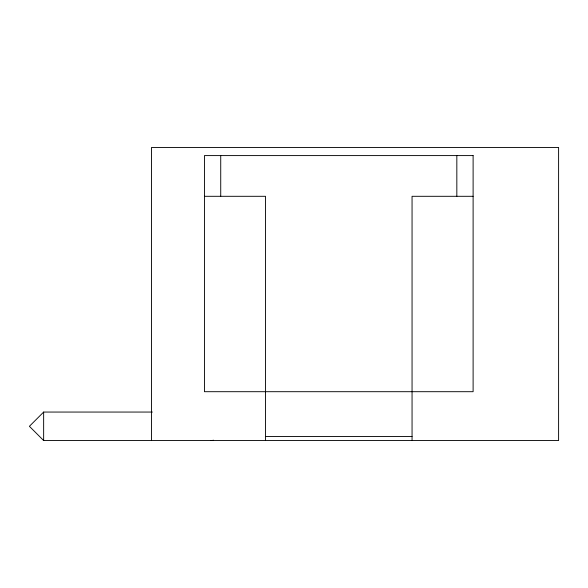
<?xml version="1.0" encoding="UTF-8"?>
<svg xmlns="http://www.w3.org/2000/svg" width="588" height="588" viewBox="0 0 588 588"><rect width="100%" height="100%" fill="white"/><g stroke="black" fill="none" stroke-linecap="round" stroke-linejoin="round"><path stroke-width="0.88" d="M152.388 412.056L43.644 412.056L29.4 426.3L43.644 440.544L558.6 440.544L558.6 147.456L151.52 147.456L151.52 440.544M204.44 196.304L265.504 196.304L265.504 440.544M473.112 196.304L412.056 196.304L412.056 440.544M265.504 436.48L412.056 436.48M456.832 155.592L456.832 196.304M220.728 155.592L220.728 196.304M43.644 412.056L43.644 440.544M213.488 440.199A10.268 10.268 0 0 1 210.827 440.544M473.112 155.592L204.44 155.592L204.44 391.696L473.112 391.696L473.112 155.592"/></g></svg>
